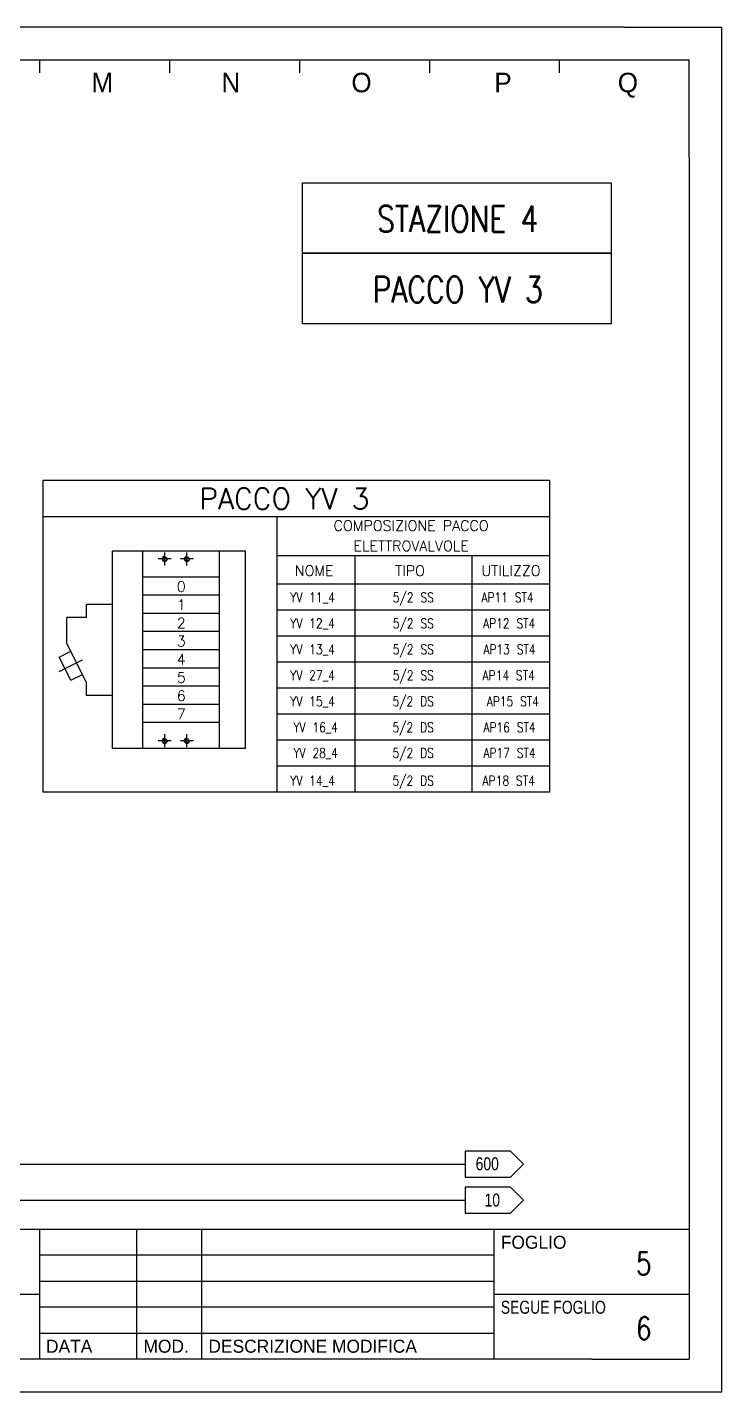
# Model space of a CAD drawing. Extents: x 5 to 315, y 5 to 215.
# Drawn here: x 208.1 to 315, y 5 to 215 of the extents above; entities that cross this region are included whole.
import ezdxf
from ezdxf.enums import TextEntityAlignment as Align

# ---------------------------------------------------------------- set-up
doc = ezdxf.new("R2010")
doc.units = 0
doc.header["$MEASUREMENT"] = 0
doc.linetypes.add('TRAT-C', pattern=[3.5, 2.5, -1])
for name, color, linetype in [('2', 7, 'CONTINUOUS'), ('CONTORNO', 7, 'CONTINUOUS'), ('FORMATO', 3, 'CONTINUOUS'), ('LINEAFIN', 4, 'CONTINUOUS'), ('QUOTA', 3, 'CONTINUOUS'), ('TESTI', 1, 'TRAT-C')]:
    doc.layers.add(name, color=color, linetype=linetype)
doc.styles.add('15TXT', font='TXT.shx', dxfattribs={"width": 0.8, "height": 1.5})
doc.styles.add('20TXT', font='TXT', dxfattribs={"width": 0.8, "height": 2})
doc.styles.add('30TXT', font='txt', dxfattribs={"height": 3})
doc.styles.add('35SIM', font='romans', dxfattribs={"width": 0.8, "height": 3.5})
doc.styles.add('ROMANS', font='romans.shx')

msp = doc.modelspace()

# ---------------------------------------------------------------- linework, layer by layer
at = {"layer": '2', "color": 3}
for points in [[(250.5, 191.08), (298, 191.08), (298, 180.23), (250.5, 180.23)], [(250.5, 180.23), (298, 180.23), (298, 169.38), (250.5, 169.38)]]:
    msp.add_lwpolyline(points, close=True, dxfattribs=at)
at = {"layer": 'CONTORNO'}
for p, q in [((210.52, 145.27), (210.52, 97.27)), ((288.52, 145.27), (210.52, 145.27)), ((288.52, 145.27), (288.52, 97.27)), ((288.52, 139.67), (210.52, 139.67)), ((246.52, 139.67), (246.52, 97.27)), ((288.52, 97.27), (210.52, 97.27))]:
    msp.add_line(p, q, dxfattribs=at)
at = {"layer": 'FORMATO'}
for p, q in [((299.99, 215), (5, 215)), ((300, 215), (315, 215)), ((315, 5), (315, 215)), ((10, 210), (295, 210)), ((210, 210), (210, 208)), ((230, 210), (230, 208)), ((250, 210), (250, 208)), ((270, 210), (270, 208)), ((290, 210), (290, 208)), ((295, 210), (310, 210)), ((310, 195), (310, 210)), ((310, 195), (310, 10)), ((275.5, 42), (275.5, 38)), ((282.5, 42), (275.5, 42)), ((284.5, 40), (282.5, 42)), ((25.5, 40), (275.5, 40)), ((282.5, 38), (284.5, 40)), ((275.5, 38), (282.5, 38)), ((282.5, 36.5), (275.5, 36.5)), ((275.5, 36.5), (275.5, 32.5)), ((284.5, 34.5), (282.5, 36.5)), ((25.5, 34.5), (275.5, 34.5)), ((282.5, 32.5), (284.5, 34.5)), ((275.5, 32.5), (282.5, 32.5)), ((10, 30), (310, 30)), ((210, 30), (210, 10)), ((225, 10), (225, 30)), ((235, 10), (235, 30)), ((280, 10), (280, 30)), ((280, 26), (210, 26)), ((210, 22), (280, 22)), ((170, 20), (210, 20)), ((280, 20), (310, 20)), ((280, 18), (210, 18)), ((210, 14), (280, 14)), ((295, 10), (10, 10)), ((295, 10), (310, 10)), ((5, 5), (299.99, 5)), ((300, 5), (315, 5))]:
    msp.add_line(p, q, dxfattribs=at)
at = {"layer": 'LINEAFIN'}
for p, q in [((221.23, 103.98), (221.23, 134.38)), ((241.69, 134.38), (221.23, 134.38)), ((225.93, 103.98), (225.93, 134.38)), ((230.29, 133.18), (228.29, 133.18)), ((229.29, 132.18), (229.29, 134.18)), ((233.69, 133.18), (231.69, 133.18)), ((232.69, 132.18), (232.69, 134.18)), ((237.69, 103.98), (237.69, 134.38)), ((241.69, 103.98), (241.69, 134.38)), ((237.69, 130.38), (225.93, 130.38)), ((217.23, 124.18), (217.23, 126.18)), ((221.23, 126.18), (217.23, 126.18)), ((237.69, 127.58), (225.93, 127.58)), ((217.23, 124.18), (214.23, 124.18)), ((214.23, 120.18), (214.23, 124.18)), ((237.69, 124.78), (225.93, 124.78)), ((237.69, 121.98), (225.93, 121.98)), ((217.23, 114.18), (214.23, 120.18)), ((213.05, 118.07), (214.83, 118.96)), ((214.83, 114.49), (213.05, 118.07)), ((213.05, 115.83), (216.62, 117.62)), ((237.69, 119.18), (225.93, 119.18)), ((237.69, 116.38), (225.93, 116.38)), ((214.83, 114.49), (216.62, 115.39)), ((217.23, 112.18), (217.23, 114.18)), ((237.69, 113.58), (225.93, 113.58)), ((221.23, 112.18), (217.23, 112.18)), ((237.69, 110.78), (225.93, 110.78)), ((237.69, 107.98), (225.93, 107.98)), ((230.29, 105.18), (228.29, 105.18)), ((229.29, 104.18), (229.29, 106.18)), ((233.69, 105.18), (231.69, 105.18)), ((232.69, 104.18), (232.69, 106.18)), ((241.69, 103.98), (221.23, 103.98))]:
    msp.add_line(p, q, dxfattribs=at)
for centre in [(229.29, 133.18), (232.69, 133.18), (229.29, 105.18), (232.69, 105.18)]:
    msp.add_circle(centre, 0.314, dxfattribs=at)
at = {"layer": 'LINEAFIN', "color": 4}
for centre in [(229.29, 133.18), (232.69, 133.18), (229.29, 105.18), (232.69, 105.18)]:
    msp.add_arc(centre, 0.4, 90, 0, dxfattribs=at)
at = {"layer": 'QUOTA'}
for p, q in [((288.52, 133.67), (246.52, 133.67)), ((258.52, 133.67), (258.52, 97.27)), ((276.52, 133.67), (276.52, 97.27)), ((288.52, 129.27), (246.52, 129.27)), ((288.52, 125.27), (246.52, 125.27)), ((288.52, 121.27), (246.52, 121.27)), ((288.52, 117.27), (246.52, 117.27)), ((288.52, 113.27), (246.52, 113.27)), ((288.52, 109.27), (246.52, 109.27)), ((288.52, 105.27), (246.52, 105.27)), ((288.52, 101.27), (246.52, 101.27))]:
    msp.add_line(p, q, dxfattribs=at)

# ---------------------------------------------------------------- texts
at = {"layer": '2', "color": 3, "style": '15TXT', "width": 0.8}
for s, p in [('5/2 SS', (267.52, 126.5)), ('YV 11_4', (252.02, 126.5)), ('AP11 ST4', (282.02, 126.5)), ('YV 12_4', (252.02, 122.5)), ('5/2 SS', (267.52, 122.5)), ('AP12 ST4', (282.3, 122.5)), ('YV 13_4', (252.02, 118.5)), ('5/2 SS', (267.52, 118.5)), ('AP13 ST4', (282.34, 118.5)), ('YV 27_4', (252.02, 114.5)), ('5/2 SS', (267.52, 114.5)), ('AP14 ST4', (282.21, 114.5)), ('YV 15_4', (252.02, 110.5)), ('5/2 DS', (267.52, 110.5)), ('AP15 ST4', (282.86, 110.5)), ('YV 16_4', (252.52, 106.5)), ('5/2 DS', (267.52, 106.5)), ('AP16 ST4', (282.34, 106.5)), ('YV 28_4', (252.52, 102.56)), ('5/2 DS', (267.52, 102.56)), ('AP17 ST4', (282.34, 102.56)), ('YV 14_4', (252.02, 98.29)), ('5/2 DS', (267.52, 98.29)), ('AP18 ST4', (282.21, 98.29))]:
    msp.add_text(s, height=1.5, dxfattribs=at).set_placement(p, align=Align.CENTER)
at = {"layer": 'CONTORNO', "style": 'ROMANS'}
msp.add_text('PACCO YV 3', height=3.2, dxfattribs=at).set_placement((234.59, 140.85))
for s, p in [('COMPOSIZIONE PACCO ', (267.75, 137.49)), ('ELETTROVALVOLE ', (267.75, 134.38)), ('NOME', (252.27, 130.57)), ('TIPO', (267.03, 130.57)), ('UTILIZZO', (282.57, 130.57))]:
    msp.add_text(s, height=1.6, dxfattribs=at).set_placement(p, align=Align.CENTER)
at = {"layer": 'FORMATO'}
for s, height, p in [('M', 3, (218, 205)), ('N', 3, (238, 205)), ('O', 3, (258, 205)), ('P', 3, (280, 205)), ('FOGLIO', 2, (281, 27)), ('DATA', 2, (211, 11)), ('MOD.', 2, (226, 11)), ('DESCRIZIONE MODIFICA', 2, (236, 11))]:
    msp.add_text(s, height=height, dxfattribs=at).set_placement(p)
at = {"layer": 'FORMATO', "style": '30TXT'}
msp.add_text('Q', height=3, dxfattribs=at).set_placement((299, 205))
at = {"layer": 'LINEAFIN', "style": 'ROMANS'}
for s, p in [('0', (231.14, 128.12)), ('1', (231.14, 125.32)), ('2', (231.14, 122.52)), ('3', (231.14, 119.72)), ('4', (231.14, 116.92)), ('5', (231.14, 114.12)), ('6', (231.14, 111.32)), ('7', (231.14, 108.52))]:
    msp.add_text(s, height=1.6, dxfattribs=at).set_placement(p)
at = {"layer": 'TESTI', "color": 4, "style": '35SIM', "width": 0.8}
for s, p in [('STAZIONE 4', (274.36, 183.5)), ('PACCO YV 3', (274.36, 172.65))]:
    msp.add_text(s, height=4, dxfattribs=at).set_placement(p, align=Align.CENTER)
at = {"layer": 'TESTI', "linetype": 'TRAT-C', "style": '20TXT', "width": 0.8}
for s, p in [('600', (277.13, 39.08)), ('10', (278.5, 33.5))]:
    msp.add_text(s, height=2, dxfattribs=at).set_placement(p)
at = {"layer": 'TESTI', "color": 2, "style": '35SIM', "width": 0.8}
for s, p in [('5', (303, 23)), ('6', (303, 13))]:
    msp.add_text(s, height=3.5, dxfattribs=at).set_placement(p, align=Align.CENTER)
at = {"layer": 'TESTI', "style": '20TXT', "width": 0.8}
msp.add_text('SEGUE FOGLIO', height=2, dxfattribs=at).set_placement((281, 17))

doc.saveas('drawing.dxf')
